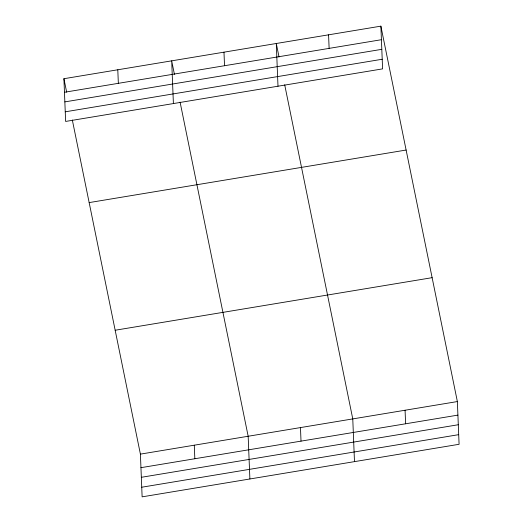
<?xml version="1.0" encoding="UTF-8"?>
<svg xmlns="http://www.w3.org/2000/svg" width="523" height="523" viewBox="0 0 523 523"><rect width="100%" height="100%" fill="white"/><g stroke="black" fill="none" stroke-linecap="round" stroke-linejoin="round"><path stroke-width="0.78" d="M380.875 26.15L382.594 68.873L65.63 121.434L63.917 78.712L380.875 26.15L457.37 401.566L459.083 444.289L142.125 496.85L140.406 454.127L72.331 120.009M64.46 92.264L381.424 39.702M64.845 101.887L381.81 49.325M65.244 111.811L382.208 59.249M89.158 202.597L406.123 150.036M115.165 330.242L432.129 277.674M140.406 454.127L457.37 401.566M140.948 467.673L457.913 415.112M141.334 477.303L458.298 424.741M141.733 487.22L458.697 434.659M279.034 56.994L276.281 43.494L277.994 86.223M284.695 84.791L352.77 418.91L354.483 461.632M174.434 74.344L171.681 60.838L173.401 103.567M180.095 102.135L248.17 436.254L249.889 478.976M63.917 78.712L66.669 92.211M405.07 410.235L405.613 423.787M328.581 34.825L329.124 48.371M300.47 427.579L301.013 441.131M223.981 52.169L224.524 65.715M194.288 445.191L194.831 458.736M117.799 69.775L118.342 83.327"/></g></svg>
